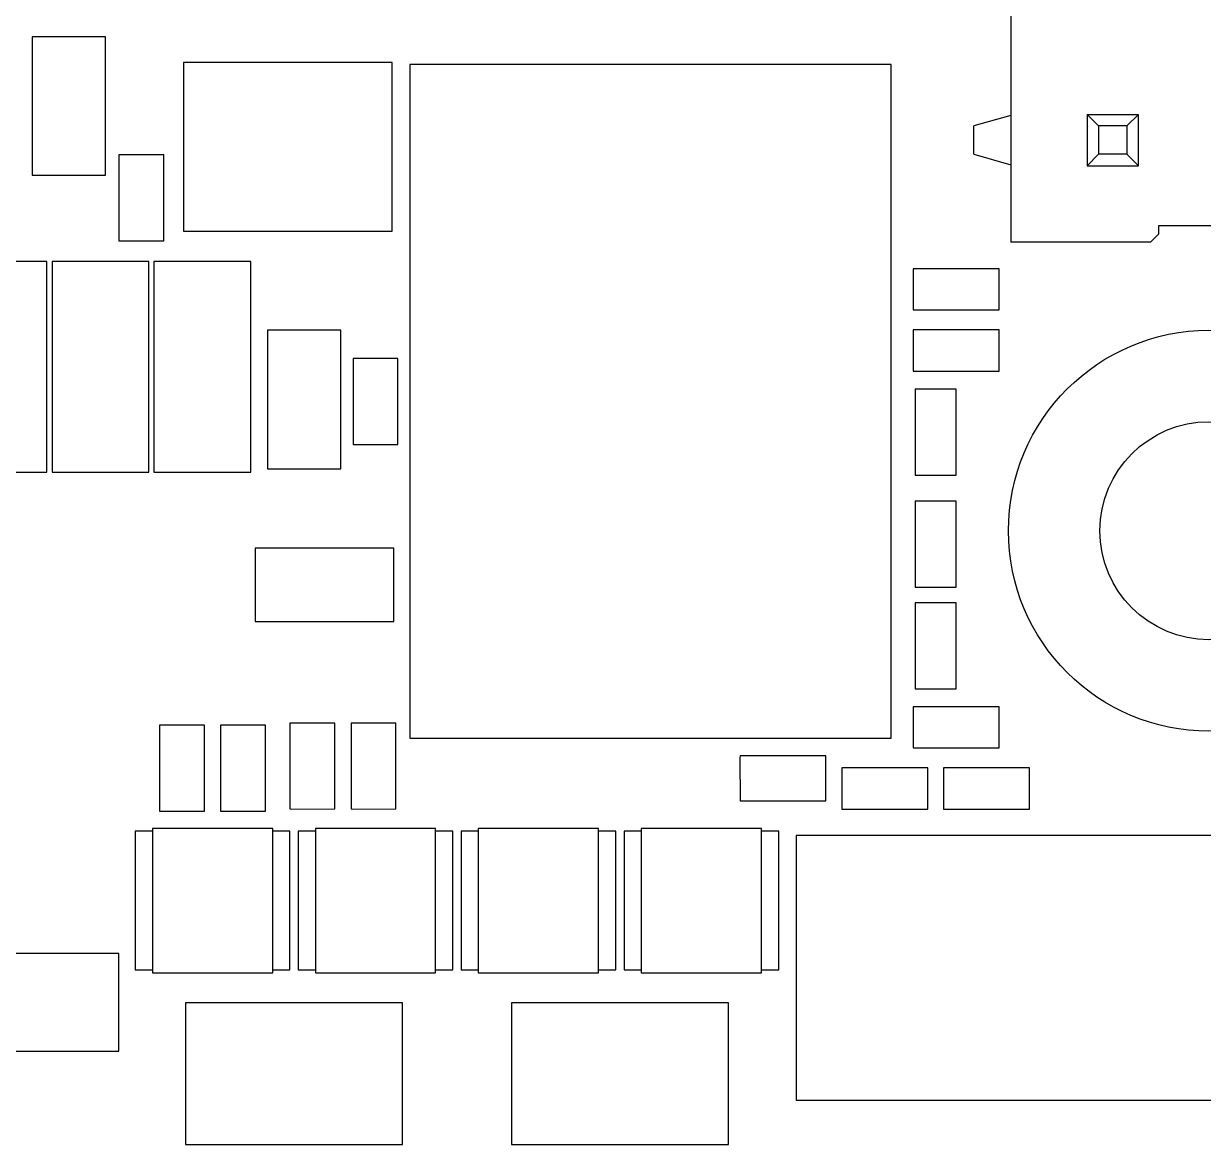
# Model space of a CAD drawing. Header units: millimetres. Extents: x 15 to 418, y 12 to 300.
# Drawn here: x 164.98 to 179.69, y 139.22 to 153.2 of the extents above; entities that cross this region are included whole.
import ezdxf

# ---------------------------------------------------------------- set-up
doc = ezdxf.new("R2010")
doc.units = ezdxf.units.MM
doc.header["$LTSCALE"] = 23.1
doc.layers.get('0').update_dxf_attribs({"linetype": 'CONTINUOUS'})

msp = doc.modelspace()

# ---------------------------------------------------------------- linework, layer by layer
at = {"color": 7, "linetype": 'Continuous'}
for p, q in [((177.288, 201.272), (177.288, 150.472)), ((166.001, 153.031), (165.086, 153.031)), ((165.086, 153.031), (165.086, 151.304)), ((166.001, 151.304), (166.001, 153.031)), ((169.574, 152.709), (166.974, 152.709)), ((166.974, 152.709), (166.974, 150.609)), ((169.574, 150.609), (169.574, 152.709)), ((175.795, 152.684), (169.795, 152.684)), ((169.795, 152.684), (169.795, 144.284)), ((175.795, 144.284), (175.795, 152.684)), ((177.288, 152.051), (176.828, 151.919)), ((178.238, 152.062), (178.878, 152.062)), ((178.382, 151.919), (178.238, 152.062)), ((178.238, 152.062), (178.238, 151.422)), ((178.878, 152.062), (178.735, 151.919)), ((178.878, 151.422), (178.878, 152.062)), ((176.828, 151.566), (176.828, 151.919)), ((178.735, 151.919), (178.382, 151.919)), ((178.382, 151.919), (178.382, 151.566)), ((178.735, 151.919), (178.735, 151.566)), ((166.702, 151.56), (166.165, 151.559)), ((166.165, 151.559), (166.165, 150.489)), ((166.725, 151.559), (166.702, 151.56)), ((166.725, 150.489), (166.725, 151.559)), ((176.828, 151.566), (177.288, 151.434)), ((178.382, 151.566), (178.238, 151.422)), ((178.735, 151.566), (178.382, 151.566)), ((178.878, 151.422), (178.735, 151.566)), ((178.238, 151.422), (178.878, 151.422)), ((165.086, 151.304), (166.001, 151.304)), ((180.528, 150.672), (179.128, 150.672)), ((179.128, 150.672), (179.128, 150.572)), ((166.165, 150.489), (166.725, 150.489)), ((166.974, 150.609), (169.574, 150.609)), ((179.128, 150.572), (179.028, 150.472)), ((179.028, 150.472), (177.288, 150.472)), ((165.27, 150.23), (164.064, 150.23)), ((165.27, 147.602), (165.27, 150.23)), ((166.54, 150.23), (165.334, 150.23)), ((165.334, 150.23), (165.334, 147.602)), ((166.54, 147.602), (166.54, 150.23)), ((167.81, 150.23), (166.604, 150.23)), ((166.604, 150.23), (166.604, 147.602)), ((167.81, 147.602), (167.81, 150.23)), ((177.141, 150.138), (176.069, 150.138)), ((176.069, 150.138), (176.069, 149.625)), ((177.141, 149.625), (177.141, 150.138)), ((176.069, 149.625), (177.141, 149.625)), ((168.934, 149.373), (168.02, 149.373)), ((168.02, 149.373), (168.02, 147.646)), ((168.934, 147.646), (168.934, 149.373)), ((177.141, 149.376), (176.069, 149.376)), ((176.069, 149.376), (176.069, 148.863)), ((177.141, 148.863), (177.141, 149.376)), ((169.646, 149.019), (169.086, 149.019)), ((169.086, 149.019), (169.086, 147.949)), ((169.646, 147.949), (169.646, 149.019)), ((176.069, 148.863), (177.141, 148.863)), ((176.608, 148.639), (176.095, 148.639)), ((176.095, 148.639), (176.095, 147.567)), ((176.608, 147.567), (176.608, 148.639)), ((169.086, 147.949), (169.11, 147.948)), ((169.11, 147.948), (169.646, 147.949)), ((164.064, 147.602), (165.27, 147.602)), ((165.334, 147.602), (166.54, 147.602)), ((166.604, 147.602), (167.81, 147.602)), ((168.02, 147.646), (168.934, 147.646)), ((176.095, 147.567), (176.608, 147.567)), ((176.608, 147.242), (176.095, 147.242)), ((176.095, 147.242), (176.095, 146.17)), ((176.608, 146.17), (176.608, 147.242)), ((169.595, 146.655), (167.867, 146.655)), ((167.867, 146.655), (167.867, 145.741)), ((169.595, 145.741), (169.595, 146.655)), ((176.095, 146.17), (176.608, 146.17)), ((176.608, 145.972), (176.095, 145.972)), ((176.095, 145.972), (176.095, 144.9)), ((176.608, 144.9), (176.608, 145.972)), ((167.867, 145.741), (169.595, 145.741)), ((176.095, 144.9), (176.608, 144.9)), ((177.141, 144.677), (176.069, 144.677)), ((176.069, 144.677), (176.069, 144.164)), ((177.141, 144.164), (177.141, 144.677)), ((168.859, 144.473), (168.299, 144.473)), ((168.299, 144.473), (168.299, 143.403)), ((168.859, 143.403), (168.859, 144.473)), ((169.621, 144.473), (169.061, 144.473)), ((169.061, 144.473), (169.061, 143.403)), ((169.621, 143.403), (169.621, 144.473)), ((167.233, 144.447), (166.673, 144.447)), ((166.673, 144.447), (166.673, 143.377)), ((167.233, 143.377), (167.233, 144.447)), ((167.995, 144.447), (167.435, 144.447)), ((167.435, 144.447), (167.435, 143.377)), ((167.995, 143.377), (167.995, 144.447)), ((169.795, 144.284), (175.795, 144.284)), ((176.069, 144.164), (177.141, 144.164)), ((173.911, 144.065), (173.91, 144.042)), ((173.91, 144.042), (173.911, 143.505)), ((174.981, 144.065), (173.911, 144.065)), ((174.981, 143.505), (174.981, 144.065)), ((176.252, 143.915), (175.18, 143.915)), ((175.18, 143.915), (175.18, 143.402)), ((176.252, 143.402), (176.252, 143.915)), ((177.522, 143.915), (176.45, 143.915)), ((176.45, 143.915), (176.45, 143.402)), ((177.522, 143.402), (177.522, 143.915)), ((173.911, 143.505), (174.981, 143.505)), ((166.673, 143.377), (166.697, 143.376)), ((166.697, 143.376), (167.233, 143.377)), ((167.435, 143.377), (167.459, 143.376)), ((167.459, 143.376), (167.995, 143.377)), ((168.299, 143.403), (168.322, 143.402)), ((168.322, 143.402), (168.859, 143.403)), ((169.061, 143.403), (169.084, 143.402)), ((169.084, 143.402), (169.621, 143.403)), ((175.18, 143.402), (176.252, 143.402)), ((176.45, 143.402), (177.522, 143.402)), ((168.084, 143.161), (166.584, 143.161)), ((166.584, 143.161), (166.584, 141.361)), ((168.084, 141.361), (168.084, 143.161)), ((170.116, 143.161), (168.616, 143.161)), ((168.616, 143.161), (168.616, 141.361)), ((170.116, 141.361), (170.116, 143.161)), ((172.148, 143.161), (170.648, 143.161)), ((170.648, 143.161), (170.648, 141.361)), ((172.148, 141.361), (172.148, 143.161)), ((174.18, 143.161), (172.68, 143.161)), ((172.68, 143.161), (172.68, 141.361)), ((174.18, 141.361), (174.18, 143.161)), ((166.584, 143.125), (166.369, 143.125)), ((166.369, 143.125), (166.369, 141.398)), ((168.299, 143.125), (168.084, 143.125)), ((168.299, 141.398), (168.299, 143.125)), ((168.616, 143.125), (168.401, 143.125)), ((168.401, 143.125), (168.401, 141.398)), ((170.331, 143.125), (170.116, 143.125)), ((170.331, 141.398), (170.331, 143.125)), ((170.648, 143.125), (170.433, 143.125)), ((170.433, 143.125), (170.433, 141.398)), ((172.363, 143.125), (172.148, 143.125)), ((172.363, 141.398), (172.363, 143.125)), ((172.68, 143.125), (172.465, 143.125)), ((172.465, 143.125), (172.465, 141.398)), ((174.395, 143.125), (174.18, 143.125)), ((174.395, 141.398), (174.395, 143.125)), ((182.41, 143.072), (174.61, 143.072)), ((174.61, 143.072), (174.61, 139.772)), ((166.166, 141.601), (163.422, 141.601)), ((166.166, 140.382), (166.166, 141.601)), ((166.369, 141.398), (166.584, 141.398)), ((168.084, 141.398), (168.299, 141.398)), ((168.401, 141.398), (168.616, 141.398)), ((170.116, 141.398), (170.331, 141.398)), ((170.433, 141.398), (170.648, 141.398)), ((172.148, 141.398), (172.363, 141.398)), ((172.465, 141.398), (172.68, 141.398)), ((174.18, 141.398), (174.395, 141.398)), ((166.584, 141.361), (168.084, 141.361)), ((168.616, 141.361), (170.116, 141.361)), ((170.648, 141.361), (172.148, 141.361)), ((172.68, 141.361), (174.18, 141.361)), ((169.702, 140.984), (166.999, 140.984)), ((166.999, 140.984), (166.999, 139.22)), ((169.702, 139.22), (169.702, 140.984)), ((173.766, 140.984), (171.063, 140.984)), ((171.063, 140.984), (171.063, 139.22)), ((173.766, 139.22), (173.766, 140.984)), ((163.422, 140.382), (166.166, 140.382)), ((174.61, 139.772), (182.41, 139.772)), ((166.999, 139.22), (169.702, 139.22)), ((171.063, 139.22), (173.766, 139.22))]:
    msp.add_line(p, q, dxfattribs=at)
for radius in [2.5, 1.359]:
    msp.add_circle((179.758, 146.872), radius, dxfattribs=at)

doc.saveas('drawing.dxf')
